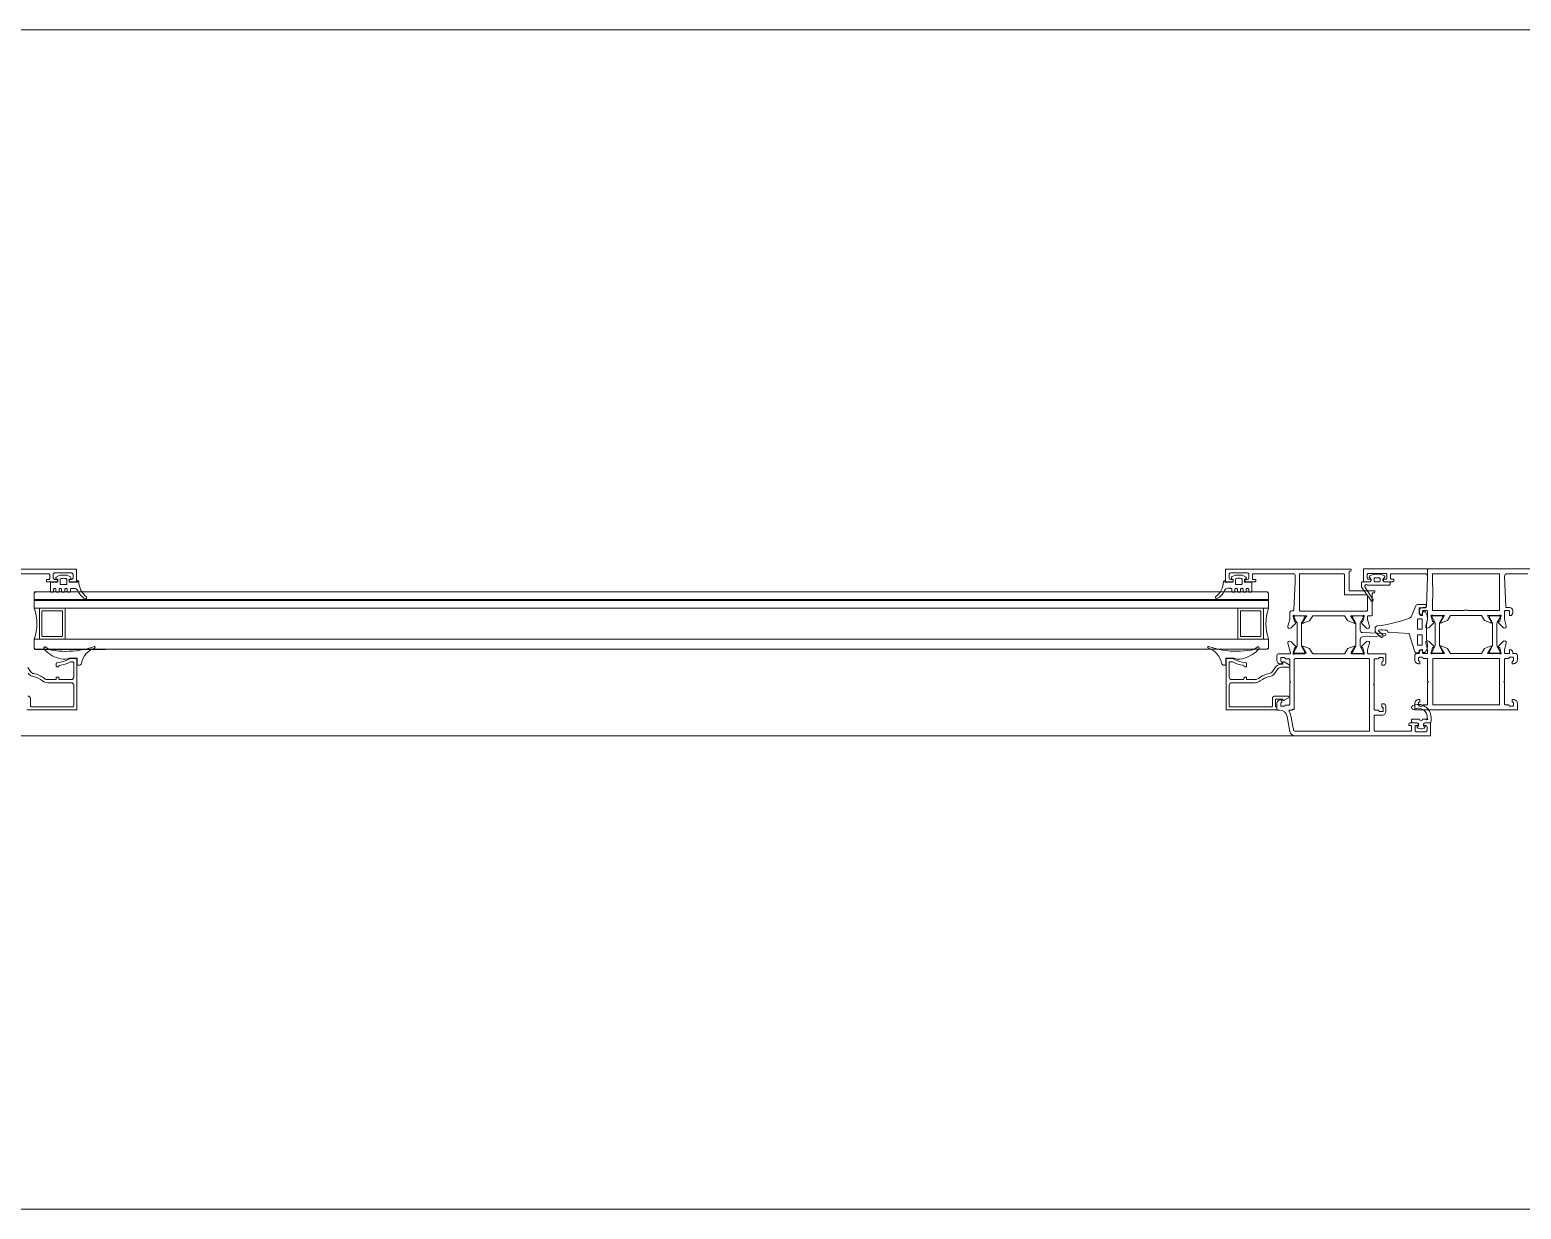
# Model space of a CAD drawing. Extents: x -9058 to 11890, y 0 to 4205.
# Drawn here: x 3802.7 to 3860.9, y 3761.9 to 3807.9 of the extents above; entities that cross this region are included whole.
import ezdxf

# ---------------------------------------------------------------- set-up
doc = ezdxf.new("R2010")
doc.units = 0
doc.header["$MEASUREMENT"] = 0
doc.layers.add('M-TEFRIS2-015', color=129, linetype='Continuous', lineweight=9)

msp = doc.modelspace()

# ---------------------------------------------------------------- linework, layer by layer
at = {"layer": 'M-TEFRIS2-015'}
for p, q in [((3857.254, 3786.554), (3857.254, 3786.85)), ((3851.004, 3785.948), (3802.907, 3785.948)), ((3802.907, 3785.897), (3802.957, 3785.947)), ((3802.907, 3785.897), (3802.907, 3785.309)), ((3851.053, 3785.648), (3802.907, 3785.648)), ((3805.682, 3785.647), (3802.907, 3785.647)), ((3851.053, 3785.61), (3802.907, 3785.61)), ((3805.682, 3785.609), (3802.907, 3785.609)), ((3805.682, 3785.947), (3802.957, 3785.947)), ((3851.053, 3785.898), (3851.004, 3785.948)), ((3851.053, 3785.898), (3851.053, 3785.31)), ((3851.035, 3785.31), (3802.907, 3785.31)), ((3805.682, 3785.309), (3802.907, 3785.309)), ((3803.107, 3785.309), (3803.107, 3784.109)), ((3804.107, 3785.309), (3804.107, 3784.109)), ((3848.278, 3785.31), (3851.053, 3785.31)), ((3849.853, 3785.31), (3849.853, 3784.11)), ((3850.853, 3785.31), (3850.853, 3784.11)), ((3851.035, 3784.11), (3802.907, 3784.11)), ((3802.907, 3784.109), (3802.907, 3783.759)), ((3805.682, 3784.109), (3802.907, 3784.109)), ((3802.907, 3783.759), (3802.957, 3783.709)), ((3851.035, 3783.71), (3802.907, 3783.71)), ((3805.682, 3783.709), (3802.957, 3783.709)), ((3805.682, 3783.709), (3803.414, 3783.709)), ((3848.278, 3784.11), (3851.053, 3784.11)), ((3848.278, 3783.71), (3851.003, 3783.71)), ((3848.278, 3783.71), (3850.546, 3783.71)), ((3851.053, 3783.76), (3851.003, 3783.71)), ((3851.053, 3784.11), (3851.053, 3783.76))]:
    msp.add_line(p, q, dxfattribs=at)
for points in [[(3865.058, 3807.873), (3725.058, 3807.873)], [(3738.235, 3780.338), (3856.993, 3780.338)], [(3863.058, 3763.873), (3863.058, 3761.873), (3727.058, 3761.873), (3727.058, 3763.873)]]:
    msp.add_lwpolyline(points, dxfattribs=at)
for points in [[(3801.898, 3786.657), (3803.478, 3786.657, -0.414214), (3803.508, 3786.627), (3803.508, 3786.467, -0.414214), (3803.478, 3786.437), (3803.378, 3786.437), (3803.378, 3786.387, 0.414214), (3803.428, 3786.337), (3803.738, 3786.337, 0.414214), (3803.808, 3786.407), (3803.808, 3786.427, 0.414214), (3803.798, 3786.437), (3803.698, 3786.437, -0.414214), (3803.648, 3786.487), (3803.648, 3786.637, -0.414214), (3803.698, 3786.687), (3804.368, 3786.687, -0.414214), (3804.418, 3786.637), (3804.418, 3786.487, -0.414214), (3804.368, 3786.437), (3804.268, 3786.437, 0.414214), (3804.258, 3786.427), (3804.258, 3786.407, 0.414214), (3804.328, 3786.337), (3804.548, 3786.337, 0.414214), (3804.558, 3786.347), (3804.558, 3786.827, 0.414214), (3804.548, 3786.837), (3799.683, 3786.837, 0.535184)], [(3851.997, 3785.216, 0.459137), (3852.033, 3785.244), (3852.087, 3786.338), (3852.087, 3786.608, 0.414214), (3852.037, 3786.658), (3850.457, 3786.658, 0.414214), (3850.427, 3786.628), (3850.427, 3786.468, 0.414214), (3850.457, 3786.438), (3850.557, 3786.438), (3850.557, 3786.388, -0.414214), (3850.507, 3786.338), (3850.197, 3786.338, -0.414214), (3850.127, 3786.408), (3850.127, 3786.428, -0.414214), (3850.137, 3786.438), (3850.237, 3786.438, 0.414214), (3850.287, 3786.488), (3850.287, 3786.638, 0.414214), (3850.237, 3786.688), (3849.567, 3786.688, 0.414214), (3849.517, 3786.638), (3849.517, 3786.488, 0.414214), (3849.567, 3786.438), (3849.667, 3786.438, -0.414214), (3849.677, 3786.428), (3849.677, 3786.408, -0.414214), (3849.607, 3786.338), (3849.387, 3786.338, -0.414214), (3849.377, 3786.348), (3849.377, 3786.828, -0.414214), (3849.387, 3786.838), (3854.252, 3786.838, -0.535184), (3854.275, 3786.804), (3854.257, 3786.76), (3854.227, 3786.76, 0.414214), (3854.197, 3786.73), (3854.197, 3786.018, 0.414214), (3854.227, 3785.988), (3855.172, 3785.988, -0.535184), (3855.195, 3785.954), (3855.185, 3785.929, -0.302776), (3855.157, 3785.91), (3855.127, 3785.91, 0.414214), (3855.097, 3785.88), (3855.097, 3785.048, -0.414214), (3855.067, 3785.018), (3854.948, 3785.018, 0.414214), (3854.918, 3784.988), (3854.918, 3784.873), (3854.988, 3784.612, -0.700084), (3854.88, 3784.537), (3854.862, 3784.549), (3854.691, 3784.722, -0.607471), (3854.707, 3784.782, 0.283637), (3854.73, 3784.804), (3854.779, 3784.988, 1.229391), (3854.729, 3785.018), (3854.254, 3785.018), (3854.417, 3784.752, -0.859449), (3854.387, 3784.727), (3854.142, 3784.819), (3854.02, 3785.018), (3852.775, 3785.018), (3852.653, 3784.819), (3852.408, 3784.727, -0.859449), (3852.378, 3784.752), (3852.541, 3785.018), (3852.066, 3785.018, 1.229391), (3852.016, 3784.988), (3852.065, 3784.804, 0.283637), (3852.088, 3784.782, -0.607471), (3852.104, 3784.722), (3851.933, 3784.549), (3851.915, 3784.537, -0.700084), (3851.807, 3784.612), (3851.877, 3784.873), (3851.877, 3785.118, -0.474196), (3851.997, 3785.216)], [(3862.748, 3786.848), (3854.768, 3786.848, 0.414214), (3854.758, 3786.838), (3854.758, 3786.358, 0.414214), (3854.768, 3786.348), (3854.988, 3786.348, 0.414214), (3855.058, 3786.418), (3855.058, 3786.438, 0.414214), (3855.048, 3786.448), (3854.948, 3786.448, -0.414214), (3854.898, 3786.498), (3854.898, 3786.618, -0.414214), (3854.948, 3786.668), (3855.618, 3786.668, -0.414214), (3855.668, 3786.618), (3855.668, 3786.498, -0.414214), (3855.618, 3786.448), (3855.518, 3786.448, 0.414214), (3855.508, 3786.438), (3855.508, 3786.418, 0.414214), (3855.578, 3786.348), (3855.888, 3786.348, 0.414214), (3855.938, 3786.398), (3855.938, 3786.448), (3855.838, 3786.448, -0.414214), (3855.808, 3786.478), (3855.808, 3786.648), (3855.938, 3786.648), (3855.938, 3786.658), (3856.204, 3786.658), (3856.204, 3786.648), (3856.354, 3786.648), (3856.354, 3786.658), (3856.684, 3786.658), (3856.684, 3786.648), (3856.834, 3786.648), (3856.834, 3786.658), (3857.154, 3786.658, -0.425337), (3857.254, 3786.555), (3857.209, 3785.367, -0.403083), (3857.179, 3785.338), (3857.058, 3785.338, 0.414214), (3856.938, 3785.218), (3856.938, 3785.128, 0.414214), (3857.038, 3785.028), (3857.048, 3785.028, 0.414214), (3857.058, 3785.038), (3857.058, 3785.188, -0.414214), (3857.088, 3785.218), (3857.228, 3785.218, -0.414214), (3857.258, 3785.188), (3857.258, 3784.883), (3857.188, 3784.622, 0.700084), (3857.296, 3784.547), (3857.314, 3784.559), (3857.485, 3784.732, 0.607471), (3857.469, 3784.792, -0.283637), (3857.446, 3784.814), (3857.397, 3784.998, -1.229391), (3857.447, 3785.028), (3857.922, 3785.028), (3857.759, 3784.762, 0.859449), (3857.789, 3784.737), (3858.034, 3784.829), (3858.156, 3785.028), (3859.359, 3785.028), (3859.481, 3784.829), (3859.726, 3784.737, 0.859449), (3859.756, 3784.762), (3859.594, 3785.028), (3860.068, 3785.028, -1.229391), (3860.118, 3784.998), (3860.069, 3784.814, -0.283637), (3860.046, 3784.792, 0.607471), (3860.031, 3784.732), (3860.202, 3784.559), (3860.22, 3784.547, 0.700084), (3860.327, 3784.622), (3860.258, 3784.883), (3860.258, 3785.188, -0.414214), (3860.288, 3785.218), (3860.428, 3785.218, -0.414214), (3860.458, 3785.188), (3860.458, 3785.038, 0.414214), (3860.468, 3785.028), (3860.478, 3785.028, 0.414214), (3860.578, 3785.128), (3860.578, 3785.218, 0.414214), (3860.458, 3785.338), (3860.336, 3785.338, -0.403083), (3860.306, 3785.367), (3860.262, 3786.555, -0.425337), (3860.361, 3786.658), (3860.681, 3786.658), (3860.681, 3786.648), (3860.831, 3786.648), (3860.831, 3786.658), (3861.161, 3786.658)], [(3804.639, 3786.346, 0.220745), (3804.949, 3785.753, -0.651907), (3804.893, 3785.684, -0.176952), (3804.601, 3785.999, 0.281357), (3804.458, 3786.087), (3804.377, 3786.087), (3804.363, 3786.087), (3804.356, 3786.087), (3804.349, 3786.085), (3804.341, 3786.082), (3804.334, 3786.078), (3804.328, 3786.073), (3804.323, 3786.066), (3804.318, 3786.059), (3804.315, 3786.052), (3804.313, 3786.037), (3804.313, 3785.961), (3804.313, 3785.958), (3804.312, 3785.956), (3804.311, 3785.953), (3804.31, 3785.95), (3804.307, 3785.947), (3804.305, 3785.945), (3804.302, 3785.943), (3804.299, 3785.942), (3804.293, 3785.941), (3804.213, 3785.941), (3804.21, 3785.942), (3804.207, 3785.942), (3804.204, 3785.943), (3804.202, 3785.945), (3804.199, 3785.947), (3804.197, 3785.95), (3804.195, 3785.953), (3804.194, 3785.956), (3804.193, 3785.961), (3804.193, 3786.037), (3804.193, 3786.044), (3804.191, 3786.052), (3804.188, 3786.059), (3804.184, 3786.066), (3804.179, 3786.073), (3804.172, 3786.078), (3804.165, 3786.082), (3804.158, 3786.085), (3804.143, 3786.087), (3804.136, 3786.087), (3804.129, 3786.085), (3804.121, 3786.082), (3804.114, 3786.078), (3804.108, 3786.073), (3804.103, 3786.066), (3804.098, 3786.059), (3804.095, 3786.052), (3804.093, 3786.037), (3804.093, 3785.961), (3804.093, 3785.958), (3804.092, 3785.956), (3804.091, 3785.953), (3804.09, 3785.95), (3804.087, 3785.947), (3804.085, 3785.945), (3804.082, 3785.943), (3804.079, 3785.942), (3804.073, 3785.941), (3803.993, 3785.941), (3803.99, 3785.942), (3803.987, 3785.942), (3803.984, 3785.943), (3803.982, 3785.945), (3803.979, 3785.947), (3803.977, 3785.95), (3803.975, 3785.953), (3803.974, 3785.956), (3803.973, 3785.961), (3803.973, 3786.037), (3803.973, 3786.044), (3803.971, 3786.052), (3803.968, 3786.059), (3803.964, 3786.066), (3803.959, 3786.073), (3803.952, 3786.078), (3803.945, 3786.082), (3803.938, 3786.085), (3803.923, 3786.087), (3803.916, 3786.087), (3803.909, 3786.085), (3803.901, 3786.082), (3803.894, 3786.078), (3803.888, 3786.073), (3803.883, 3786.066), (3803.878, 3786.059), (3803.875, 3786.052), (3803.873, 3786.037), (3803.873, 3785.961), (3803.873, 3785.958), (3803.872, 3785.956), (3803.871, 3785.953), (3803.87, 3785.95), (3803.867, 3785.947), (3803.865, 3785.945), (3803.862, 3785.943), (3803.859, 3785.942), (3803.853, 3785.941), (3803.773, 3785.941), (3803.77, 3785.942), (3803.767, 3785.942), (3803.764, 3785.943), (3803.762, 3785.945), (3803.759, 3785.947), (3803.757, 3785.95), (3803.755, 3785.953), (3803.754, 3785.956), (3803.753, 3785.961), (3803.753, 3786.037), (3803.753, 3786.044), (3803.751, 3786.052), (3803.748, 3786.059), (3803.744, 3786.066), (3803.739, 3786.073), (3803.732, 3786.078), (3803.725, 3786.082), (3803.718, 3786.085), (3803.703, 3786.087), (3803.696, 3786.087), (3803.689, 3786.085), (3803.681, 3786.082), (3803.674, 3786.078), (3803.668, 3786.073), (3803.663, 3786.066), (3803.658, 3786.059), (3803.655, 3786.052), (3803.653, 3786.037), (3803.653, 3785.961), (3803.653, 3785.958), (3803.652, 3785.956), (3803.651, 3785.953), (3803.65, 3785.95), (3803.647, 3785.947), (3803.645, 3785.945), (3803.642, 3785.943), (3803.639, 3785.942), (3803.633, 3785.941), (3803.553, 3785.941), (3803.55, 3785.942), (3803.547, 3785.942), (3803.544, 3785.943), (3803.542, 3785.945), (3803.539, 3785.947), (3803.537, 3785.95), (3803.535, 3785.953), (3803.534, 3785.955), (3803.533, 3785.961), (3803.533, 3786.299, -0.414214), (3803.563, 3786.329), (3803.794, 3786.329, 0.414214), (3803.824, 3786.359), (3803.824, 3786.424, 0.291535), (3803.813, 3786.442), (3803.765, 3786.463, -0.613042), (3803.762, 3786.525), (3803.881, 3786.588, -0.127095), (3803.944, 3786.604), (3804.144, 3786.604, -0.127095), (3804.207, 3786.588), (3804.316, 3786.531, -0.585233), (3804.316, 3786.461), (3804.269, 3786.437, 0.167811), (3804.264, 3786.424), (3804.264, 3786.359, 0.414214), (3804.294, 3786.329), (3804.589, 3786.329), (3804.589, 3786.393, -0.394677), (3804.639, 3786.346)], [(3849.295, 3786.348, -0.220745), (3848.986, 3785.754, 0.651907), (3849.042, 3785.686, 0.176952), (3849.333, 3786.001, -0.281357), (3849.477, 3786.089), (3849.557, 3786.089), (3849.571, 3786.089), (3849.578, 3786.088), (3849.586, 3786.087), (3849.593, 3786.084), (3849.6, 3786.08), (3849.607, 3786.074), (3849.612, 3786.068), (3849.616, 3786.061), (3849.619, 3786.054), (3849.621, 3786.039), (3849.621, 3785.963), (3849.621, 3785.96), (3849.622, 3785.957), (3849.623, 3785.954), (3849.625, 3785.952), (3849.627, 3785.949), (3849.63, 3785.947), (3849.632, 3785.945), (3849.635, 3785.944), (3849.641, 3785.943), (3849.721, 3785.943), (3849.724, 3785.943), (3849.727, 3785.944), (3849.73, 3785.945), (3849.733, 3785.947), (3849.735, 3785.949), (3849.737, 3785.952), (3849.739, 3785.954), (3849.74, 3785.957), (3849.741, 3785.963), (3849.741, 3786.039), (3849.742, 3786.046), (3849.743, 3786.054), (3849.746, 3786.061), (3849.75, 3786.068), (3849.756, 3786.074), (3849.762, 3786.08), (3849.769, 3786.084), (3849.776, 3786.087), (3849.791, 3786.089), (3849.798, 3786.088), (3849.806, 3786.087), (3849.813, 3786.084), (3849.82, 3786.08), (3849.827, 3786.074), (3849.832, 3786.068), (3849.836, 3786.061), (3849.839, 3786.054), (3849.841, 3786.039), (3849.841, 3785.963), (3849.841, 3785.96), (3849.842, 3785.957), (3849.843, 3785.954), (3849.845, 3785.952), (3849.847, 3785.949), (3849.85, 3785.947), (3849.852, 3785.945), (3849.855, 3785.944), (3849.861, 3785.943), (3849.941, 3785.943), (3849.944, 3785.943), (3849.947, 3785.944), (3849.95, 3785.945), (3849.953, 3785.947), (3849.955, 3785.949), (3849.957, 3785.952), (3849.959, 3785.954), (3849.96, 3785.957), (3849.961, 3785.963), (3849.961, 3786.039), (3849.962, 3786.046), (3849.963, 3786.054), (3849.966, 3786.061), (3849.97, 3786.068), (3849.976, 3786.074), (3849.982, 3786.08), (3849.989, 3786.084), (3849.996, 3786.087), (3850.011, 3786.089), (3850.018, 3786.088), (3850.026, 3786.087), (3850.033, 3786.084), (3850.04, 3786.08), (3850.047, 3786.074), (3850.052, 3786.068), (3850.056, 3786.061), (3850.059, 3786.054), (3850.061, 3786.039), (3850.061, 3785.963), (3850.061, 3785.96), (3850.062, 3785.957), (3850.063, 3785.954), (3850.065, 3785.952), (3850.067, 3785.949), (3850.07, 3785.947), (3850.072, 3785.945), (3850.075, 3785.944), (3850.081, 3785.943), (3850.161, 3785.943), (3850.164, 3785.943), (3850.167, 3785.944), (3850.17, 3785.945), (3850.173, 3785.947), (3850.175, 3785.949), (3850.177, 3785.952), (3850.179, 3785.954), (3850.18, 3785.957), (3850.181, 3785.963), (3850.181, 3786.039), (3850.182, 3786.046), (3850.183, 3786.054), (3850.186, 3786.061), (3850.19, 3786.068), (3850.196, 3786.074), (3850.202, 3786.08), (3850.209, 3786.084), (3850.216, 3786.087), (3850.231, 3786.089), (3850.238, 3786.088), (3850.246, 3786.087), (3850.253, 3786.084), (3850.26, 3786.08), (3850.267, 3786.074), (3850.272, 3786.068), (3850.276, 3786.061), (3850.279, 3786.054), (3850.281, 3786.039), (3850.281, 3785.963), (3850.281, 3785.96), (3850.282, 3785.957), (3850.283, 3785.954), (3850.285, 3785.952), (3850.287, 3785.949), (3850.29, 3785.947), (3850.292, 3785.945), (3850.295, 3785.944), (3850.301, 3785.943), (3850.381, 3785.943), (3850.384, 3785.943), (3850.387, 3785.944), (3850.39, 3785.945), (3850.393, 3785.947), (3850.395, 3785.949), (3850.397, 3785.952), (3850.399, 3785.954), (3850.4, 3785.957), (3850.401, 3785.963), (3850.401, 3786.301, 0.414214), (3850.371, 3786.331), (3850.14, 3786.331, -0.414214), (3850.11, 3786.361), (3850.11, 3786.426, -0.291535), (3850.122, 3786.444), (3850.17, 3786.464, 0.613042), (3850.172, 3786.527), (3850.053, 3786.59, 0.127095), (3849.99, 3786.606), (3849.79, 3786.606, 0.127095), (3849.727, 3786.59), (3849.619, 3786.533, 0.585233), (3849.618, 3786.463), (3849.666, 3786.439, -0.167811), (3849.67, 3786.426), (3849.67, 3786.361, -0.414214), (3849.64, 3786.331), (3849.345, 3786.331), (3849.345, 3786.395, 0.394677), (3849.295, 3786.348)], [(3857.25, 3783.892, -0.081633), (3857.25, 3784.872), (3857.25, 3784.952, 0.104779), (3857.235, 3785.025), (3857.175, 3785.16, 0.296563), (3857.156, 3785.172), (3857.09, 3785.172, 0.414214), (3857.06, 3785.142), (3857.06, 3785.107, -0.414214), (3857.035, 3785.082), (3856.955, 3785.082, -0.414214), (3856.93, 3785.107), (3856.93, 3785.297, -0.414214), (3856.965, 3785.332), (3857.18, 3785.332, 0.414214), (3857.2, 3785.352), (3857.2, 3785.442, 0.414214), (3857.18, 3785.462), (3856.89, 3785.462, 0.285747), (3856.8, 3785.407), (3856.61, 3784.978, -0.189764), (3856.556, 3784.929, -0.061836), (3855.299, 3784.622, 0.380587), (3855.21, 3784.522), (3855.21, 3784.442, 0.203536), (3855.241, 3784.37), (3855.428, 3784.189, 0.999219), (3855.512, 3784.275), (3855.36, 3784.422, -0.950364), (3855.358, 3784.462, -0.068684), (3855.659, 3784.452, -0.364538), (3855.7, 3784.402, 0.394287), (3855.719, 3784.382), (3856.522, 3784.327, -0.309555), (3856.544, 3784.31), (3856.762, 3783.608, 0.328426), (3856.81, 3783.572), (3856.905, 3783.572, 0.414214), (3856.93, 3783.597), (3856.93, 3783.657, -0.414214), (3856.955, 3783.682), (3857.035, 3783.682, -0.414214), (3857.06, 3783.657), (3857.06, 3783.622, 0.414214), (3857.09, 3783.592), (3857.156, 3783.592, 0.296563), (3857.175, 3783.604), (3857.235, 3783.739, 0.104779), (3857.25, 3783.812), (3857.25, 3783.892)], [(3860.678, 3783.548, -0.414222), (3860.758, 3783.468), (3860.758, 3783.298, -0.414214), (3860.608, 3783.148), (3860.568, 3783.148, -0.414214), (3860.558, 3783.158), (3860.558, 3783.219, -0.366034), (3860.583, 3783.249, 0.365977), (3860.608, 3783.278), (3860.608, 3783.368, 0.414214), (3860.578, 3783.398), (3860.468, 3783.398, 0.365977), (3860.438, 3783.373, -0.365977), (3860.408, 3783.348), (3860.288, 3783.348, 0.414214), (3860.258, 3783.318), (3860.258, 3782.478), (3860.228, 3782.448), (3860.258, 3782.418), (3860.258, 3781.578, 0.414214), (3860.288, 3781.548), (3860.408, 3781.548, -0.365977), (3860.438, 3781.523, 0.365977), (3860.468, 3781.498), (3860.578, 3781.498, 0.414214), (3860.608, 3781.528), (3860.608, 3781.618, 0.365977), (3860.583, 3781.648, -0.366034), (3860.558, 3781.678), (3860.558, 3781.738, -0.414214), (3860.568, 3781.748), (3860.608, 3781.748, -0.414214), (3860.758, 3781.598), (3860.758, 3781.358, -0.414214), (3860.748, 3781.348), (3856.768, 3781.348, -0.414214), (3856.758, 3781.358), (3856.758, 3781.598, -0.414214), (3856.908, 3781.748), (3856.948, 3781.748, -0.414214), (3856.958, 3781.738), (3856.958, 3781.678, -0.366034), (3856.933, 3781.648, 0.365977), (3856.908, 3781.618), (3856.908, 3781.528, 0.414214), (3856.938, 3781.498), (3857.048, 3781.498, 0.365977), (3857.077, 3781.523, -0.365977), (3857.107, 3781.548), (3857.228, 3781.548, 0.414214), (3857.258, 3781.578), (3857.258, 3782.418), (3857.288, 3782.448), (3857.258, 3782.478), (3857.258, 3783.318, 0.414214), (3857.228, 3783.348), (3857.107, 3783.348, -0.365977), (3857.077, 3783.373, 0.365977), (3857.048, 3783.398), (3856.938, 3783.398, 0.414214), (3856.908, 3783.368), (3856.908, 3783.278, 0.365977), (3856.933, 3783.249, -0.366034), (3856.958, 3783.219), (3856.958, 3783.158, -0.414214), (3856.948, 3783.148), (3856.908, 3783.148, -0.414214), (3856.758, 3783.298), (3856.758, 3783.468, -0.414214), (3856.838, 3783.548), (3856.908, 3783.548, 0.414214), (3856.938, 3783.578), (3856.938, 3783.598, -0.414214), (3857.038, 3783.698), (3857.048, 3783.698, -0.414214), (3857.058, 3783.688), (3857.058, 3783.578, 0.414214), (3857.088, 3783.548), (3857.228, 3783.548, 0.414214), (3857.258, 3783.578), (3857.258, 3783.694), (3857.188, 3783.955, -0.700084), (3857.296, 3784.03), (3857.314, 3784.017), (3857.485, 3783.845, -0.607471), (3857.469, 3783.785, 0.283637), (3857.446, 3783.763), (3857.397, 3783.579, 1.229391), (3857.447, 3783.548), (3857.922, 3783.548), (3857.76, 3783.813, -0.713664), (3857.784, 3783.842), (3858.034, 3783.748), (3858.156, 3783.548), (3859.359, 3783.548), (3859.481, 3783.748), (3859.731, 3783.842, -0.713664), (3859.755, 3783.813), (3859.594, 3783.548), (3860.068, 3783.548, 1.229391), (3860.118, 3783.579), (3860.069, 3783.763, 0.283637), (3860.046, 3783.785, -0.607471), (3860.031, 3783.845), (3860.202, 3784.017), (3860.22, 3784.03, -0.700084), (3860.327, 3783.955), (3860.258, 3783.694), (3860.258, 3783.578, 0.414214), (3860.288, 3783.548), (3860.428, 3783.548, 0.414214), (3860.458, 3783.578), (3860.458, 3783.688, -0.414214), (3860.468, 3783.698), (3860.478, 3783.698, -0.414214), (3860.578, 3783.598), (3860.578, 3783.578, 0.414214), (3860.608, 3783.548), (3860.678, 3783.548)], [(3802.654, 3782.999), (3802.757, 3782.845, 0.197455), (3802.885, 3782.762, -0.126051), (3803.3, 3782.572, 0.178336), (3803.431, 3782.527), (3803.734, 3782.527, 0.414214), (3803.764, 3782.557), (3803.764, 3782.597, -0.414214), (3803.794, 3782.627), (3803.834, 3782.627, -0.414214), (3803.864, 3782.597), (3803.864, 3782.577, 0.414214), (3803.914, 3782.527), (3804.344, 3782.527, 0.414214), (3804.444, 3782.627), (3804.444, 3783.177, 0.414214), (3804.394, 3783.227), (3804.343, 3783.227, 0.127567), (3804.309, 3783.218, -0.09888), (3803.891, 3783.084, 0.367727), (3803.864, 3783.056, -0.399482), (3803.834, 3783.027), (3803.794, 3783.027, -0.414214), (3803.764, 3783.057), (3803.764, 3783.148, -0.400329), (3803.812, 3783.198, 0.114933), (3804.248, 3783.322, -0.127017), (3804.345, 3783.347), (3804.534, 3783.347, -0.414214), (3804.564, 3783.317), (3804.564, 3781.377, -0.414214), (3804.534, 3781.347), (3802.614, 3781.347, -0.414214)], [(3802.654, 3781.887, -0.414214), (3802.754, 3781.787), (3802.754, 3781.517, 0.414214), (3802.804, 3781.467), (3804.394, 3781.467, 0.414214), (3804.444, 3781.517), (3804.444, 3782.307, 0.414214), (3804.344, 3782.407), (3803.431, 3782.407, -0.172094), (3803.229, 3782.479, 0.126051), (3802.868, 3782.644, -0.197455), (3802.664, 3782.776)]]:
    msp.add_lwpolyline(points, format="xyb", dxfattribs=at)
for points in [[(3854.027, 3785.838), (3854.867, 3785.838, -0.414214), (3854.917, 3785.788), (3854.917, 3785.248, -0.414214), (3854.867, 3785.198), (3852.307, 3785.198, -0.414214), (3852.257, 3785.248), (3852.257, 3786.658), (3853.967, 3786.658, -0.414214), (3854.017, 3786.608), (3854.017, 3785.848, 0.414214)], [(3855.572, 3786.342, -0.414214), (3855.537, 3786.377), (3855.537, 3786.457, -0.186103), (3855.541, 3786.467), (3855.581, 3786.509, 0.501687), (3855.57, 3786.573), (3855.482, 3786.618, 0.118551), (3855.402, 3786.637), (3855.172, 3786.637, 0.118551), (3855.093, 3786.618), (3855.004, 3786.573, 0.501687), (3854.993, 3786.509), (3855.033, 3786.467, -0.186103), (3855.037, 3786.457), (3855.037, 3786.377, -0.414214), (3855.002, 3786.342), (3854.722, 3786.342, 0.414214), (3854.682, 3786.302), (3854.682, 3786.157, 0.176484), (3854.694, 3786.125), (3855.067, 3785.591, 0.940455), (3855.131, 3785.639), (3854.813, 3786.144, -0.992608), (3854.913, 3786.21), (3855.752, 3786.21, 0.414214), (3855.792, 3786.25), (3855.792, 3786.302, 0.414214), (3855.752, 3786.342)], [(3804.15, 3786.471, -0.359904), (3804.174, 3786.441), (3804.174, 3786.265, -0.414214), (3804.144, 3786.235), (3803.944, 3786.235, -0.414214), (3803.914, 3786.265), (3803.914, 3786.441, -0.359904), (3803.939, 3786.471, -0.094739)], [(3849.784, 3786.472, 0.359904), (3849.76, 3786.443), (3849.76, 3786.267, 0.414214), (3849.79, 3786.237), (3849.99, 3786.237, 0.414214), (3850.02, 3786.267), (3850.02, 3786.443, 0.359904), (3849.996, 3786.472, 0.094739)], [(3855.377, 3786.347, 0.414214), (3855.402, 3786.372), (3855.402, 3786.472, 0.414214), (3855.377, 3786.497), (3855.197, 3786.497, 0.414214), (3855.172, 3786.472), (3855.172, 3786.372, 0.414214), (3855.197, 3786.347)], [(3803.207, 3785.179, -0.414214), (3803.237, 3785.209), (3803.977, 3785.209, -0.414214), (3804.007, 3785.179), (3804.007, 3784.239, -0.414214), (3803.977, 3784.209), (3803.237, 3784.209, -0.414214), (3803.207, 3784.239)], [(3850.753, 3785.18, 0.414214), (3850.723, 3785.21), (3849.983, 3785.21, 0.414214), (3849.953, 3785.18), (3849.953, 3784.24, 0.414214), (3849.983, 3784.21), (3850.723, 3784.21, 0.414214), (3850.753, 3784.24)], [(3852.34, 3783.865, 0.131652), (3852.354, 3783.815), (3852.461, 3783.629, -0.131652), (3852.465, 3783.614), (3852.465, 3783.588, -0.414214), (3852.435, 3783.558), (3852.075, 3783.558, -0.414214), (3852.045, 3783.588), (3852.045, 3783.614, -0.131652), (3852.049, 3783.629), (3852.157, 3783.815, 0.131652), (3852.17, 3783.865), (3852.17, 3784.712, 0.131652), (3852.157, 3784.762), (3852.049, 3784.948, -0.131652), (3852.045, 3784.963), (3852.045, 3784.988, -0.414214), (3852.075, 3785.018), (3852.435, 3785.018, -0.414214), (3852.465, 3784.988), (3852.465, 3784.963, -0.131652), (3852.461, 3784.948), (3852.354, 3784.762, 0.131652), (3852.34, 3784.712)], [(3852.157, 3784.753), (3852.049, 3784.94, -0.131652), (3852.045, 3784.955), (3852.045, 3784.98, -0.414214), (3852.075, 3785.01), (3852.435, 3785.01, -0.414214), (3852.465, 3784.98), (3852.465, 3784.955, -0.131652), (3852.461, 3784.94), (3852.354, 3784.753, 0.131652), (3852.34, 3784.703), (3852.34, 3783.857, 0.131652), (3852.354, 3783.807), (3852.461, 3783.62, -0.131652), (3852.465, 3783.605), (3852.465, 3783.58, -0.414214), (3852.435, 3783.55), (3852.075, 3783.55, -0.414214), (3852.045, 3783.58), (3852.045, 3783.605, -0.131652), (3852.049, 3783.62), (3852.157, 3783.807, 0.131652), (3852.17, 3783.857), (3852.17, 3784.703, 0.131652)], [(3854.723, 3784.198, 0.403142), (3854.627, 3784.098), (3854.627, 3783.857, 0.131652), (3854.64, 3783.807), (3854.748, 3783.62, -0.131652), (3854.752, 3783.605), (3854.752, 3783.58, -0.414214), (3854.722, 3783.55), (3854.362, 3783.55, -0.414214), (3854.332, 3783.58), (3854.332, 3783.605, -0.131652), (3854.336, 3783.62), (3854.443, 3783.807, 0.131652), (3854.457, 3783.857), (3854.457, 3784.703, 0.131652), (3854.443, 3784.753), (3854.336, 3784.94, -0.131652), (3854.332, 3784.955), (3854.332, 3784.98, -0.414214), (3854.362, 3785.01), (3854.722, 3785.01, -0.414214), (3854.752, 3784.98), (3854.752, 3784.955, -0.131652), (3854.748, 3784.94), (3854.64, 3784.753, 0.131652), (3854.627, 3784.703), (3854.627, 3784.462, 0.403142), (3854.723, 3784.362), (3855.579, 3784.33, -0.962756), (3855.579, 3784.23)], [(3856.86, 3784.524, 0.414214), (3856.89, 3784.494), (3857.02, 3784.494, 0.414214), (3857.05, 3784.524), (3857.05, 3784.864, 0.414214), (3857.02, 3784.894), (3856.89, 3784.894, 0.414214), (3856.86, 3784.864)], [(3857.722, 3783.867, 0.131652), (3857.735, 3783.817), (3857.843, 3783.63, -0.131652), (3857.847, 3783.615), (3857.847, 3783.59, -0.414214), (3857.817, 3783.56), (3857.457, 3783.56, -0.414214), (3857.427, 3783.59), (3857.427, 3783.615, -0.131652), (3857.431, 3783.63), (3857.539, 3783.817, 0.131652), (3857.552, 3783.867), (3857.552, 3784.713, 0.131652), (3857.539, 3784.763), (3857.431, 3784.949, -0.131652), (3857.427, 3784.964), (3857.427, 3784.99, -0.414214), (3857.457, 3785.02), (3857.817, 3785.02, -0.414214), (3857.847, 3784.99), (3857.847, 3784.964, -0.131652), (3857.843, 3784.949), (3857.735, 3784.763, 0.131652), (3857.722, 3784.713)], [(3859.793, 3783.867, -0.131652), (3859.78, 3783.817), (3859.672, 3783.63, 0.131652), (3859.668, 3783.615), (3859.668, 3783.59, 0.414214), (3859.698, 3783.56), (3860.058, 3783.56, 0.414214), (3860.088, 3783.59), (3860.088, 3783.615, 0.131652), (3860.084, 3783.63), (3859.976, 3783.817, -0.131652), (3859.963, 3783.867), (3859.963, 3784.713, -0.131652), (3859.976, 3784.763), (3860.084, 3784.949, 0.131652), (3860.088, 3784.964), (3860.088, 3784.99, 0.414214), (3860.058, 3785.02), (3859.698, 3785.02, 0.414214), (3859.668, 3784.99), (3859.668, 3784.964, 0.131652), (3859.672, 3784.949), (3859.78, 3784.763, -0.131652), (3859.793, 3784.713)], [(3804.577, 3783.338), (3804.577, 3783.118, 0.414214), (3804.607, 3783.088), (3804.645, 3783.088, 0.356389), (3804.743, 3783.168, -0.262181), (3805.258, 3783.761, 0.316752), (3805.277, 3783.789, 0.499585), (3805.239, 3783.818, -0.048291), (3804.684, 3783.677, -0.086497), (3803.585, 3783.68, -0.16681), (3803.357, 3783.791, 0.169383), (3803.336, 3783.806), (3803.324, 3783.808, 0.513067), (3803.276, 3783.742, 0.159858), (3803.852, 3783.362, 0.178819), (3804.218, 3783.344), (3804.237, 3783.355, -0.13005), (3804.287, 3783.368), (3804.547, 3783.368, -0.414214)], [(3849.383, 3783.34), (3849.383, 3783.12, -0.414214), (3849.353, 3783.09), (3849.315, 3783.09, -0.356389), (3849.217, 3783.17, 0.262181), (3848.703, 3783.763, -0.316752), (3848.683, 3783.791, -0.499585), (3848.721, 3783.82, 0.048291), (3849.276, 3783.678, 0.086497), (3850.375, 3783.682, 0.16681), (3850.603, 3783.793, -0.169383), (3850.624, 3783.807), (3850.636, 3783.81, -0.513067), (3850.684, 3783.744, -0.159858), (3850.109, 3783.364, -0.178819), (3849.742, 3783.346), (3849.723, 3783.357, 0.13005), (3849.674, 3783.37), (3849.413, 3783.37, 0.414214)], [(3851.726, 3783.338, -0.365977), (3851.696, 3783.363, 0.365977), (3851.667, 3783.388), (3851.557, 3783.388, 0.414214), (3851.527, 3783.358), (3851.527, 3783.268, 0.365977), (3851.552, 3783.239, -0.366034), (3851.577, 3783.209), (3851.577, 3783.148, -0.414214), (3851.567, 3783.138), (3851.527, 3783.138, -0.414214), (3851.377, 3783.288), (3851.377, 3783.458, -0.414214), (3851.457, 3783.538), (3851.877, 3783.538, 0.493043), (3851.906, 3783.576), (3851.807, 3783.945, -0.700084), (3851.915, 3784.02), (3851.933, 3784.007), (3852.104, 3783.835, -0.607471), (3852.088, 3783.775, 0.283637), (3852.065, 3783.753), (3852.016, 3783.569, 1.229391), (3852.066, 3783.538), (3852.487, 3783.538, 0.585524), (3852.513, 3783.584), (3852.379, 3783.803, -0.713664), (3852.403, 3783.832), (3852.653, 3783.738), (3852.766, 3783.553, 0.261412), (3852.792, 3783.538), (3854.003, 3783.538, 0.261412), (3854.029, 3783.553), (3854.142, 3783.738), (3854.392, 3783.832, -0.713664), (3854.416, 3783.803), (3854.282, 3783.584, 0.585524), (3854.308, 3783.538), (3854.729, 3783.538, 1.229391), (3854.779, 3783.569), (3854.73, 3783.753, 0.283637), (3854.707, 3783.775, -0.607471), (3854.691, 3783.835), (3854.862, 3784.007), (3854.88, 3784.02, -0.700084), (3854.988, 3783.945), (3854.918, 3783.684), (3854.918, 3783.568, 0.414214), (3854.948, 3783.538), (3855.597, 3783.538, -0.414214), (3855.627, 3783.508), (3855.627, 3783.188, -0.414222), (3855.527, 3783.088), (3855.487, 3783.088, -0.414214), (3855.477, 3783.098), (3855.477, 3783.209, -0.366034), (3855.502, 3783.239, 0.365977), (3855.527, 3783.268), (3855.527, 3783.358, 0.414214), (3855.497, 3783.388), (3855.387, 3783.388, 0.365977), (3855.357, 3783.363, -0.365977), (3855.328, 3783.338), (3855.207, 3783.338, 0.414214), (3855.177, 3783.308), (3855.177, 3782.368), (3855.147, 3782.338), (3855.177, 3782.308), (3855.177, 3781.368, 0.414214), (3855.207, 3781.338), (3855.328, 3781.338, -0.365977), (3855.357, 3781.313, 0.365977), (3855.387, 3781.288), (3855.497, 3781.288, 0.414214), (3855.527, 3781.318), (3855.527, 3781.408, 0.365977), (3855.502, 3781.438, -0.366034), (3855.477, 3781.468), (3855.477, 3781.578, -0.414214), (3855.487, 3781.588), (3855.527, 3781.588, -0.414214), (3855.627, 3781.488), (3855.627, 3781.288, -0.414214), (3855.477, 3781.138), (3855.207, 3781.138, 0.414214), (3855.177, 3781.108), (3855.177, 3780.548, 0.414214), (3855.207, 3780.518), (3856.597, 3780.518, 0.414214), (3856.627, 3780.548), (3856.627, 3780.708, 0.414214), (3856.597, 3780.738), (3856.527, 3780.738), (3856.527, 3780.788, -0.414214), (3856.577, 3780.838), (3856.832, 3780.838, -0.414214), (3856.902, 3780.768), (3856.902, 3780.748, -0.414214), (3856.892, 3780.738), (3856.817, 3780.738, 0.414214), (3856.767, 3780.688), (3856.767, 3780.548, 0.414214), (3856.817, 3780.498), (3857.187, 3780.498, 0.414214), (3857.237, 3780.548), (3857.237, 3780.688, 0.414214), (3857.187, 3780.738), (3857.112, 3780.738, -0.414214), (3857.102, 3780.748), (3857.102, 3780.768, -0.414214), (3857.172, 3780.838), (3857.347, 3780.838, -0.414214), (3857.377, 3780.808), (3857.377, 3780.368, -0.414214), (3857.347, 3780.338), (3852.077, 3780.338, -0.363975), (3851.88, 3780.504), (3851.776, 3781.091, 0.36397), (3851.481, 3781.338), (3851.407, 3781.338, -0.414214), (3851.377, 3781.368), (3851.377, 3781.588, -0.414214), (3851.527, 3781.738), (3851.567, 3781.738, -0.414214), (3851.577, 3781.728), (3851.577, 3781.668, -0.366034), (3851.552, 3781.638, 0.365977), (3851.527, 3781.608), (3851.527, 3781.518, 0.414214), (3851.557, 3781.488), (3851.667, 3781.488, 0.365977), (3851.696, 3781.513, -0.365977), (3851.726, 3781.538), (3851.847, 3781.538, 0.414214), (3851.877, 3781.568), (3851.877, 3782.408), (3851.907, 3782.438), (3851.877, 3782.468), (3851.877, 3783.308, 0.414214), (3851.847, 3783.338)], [(3856.86, 3783.904, 0.414214), (3856.89, 3783.874), (3857.02, 3783.874, 0.414214), (3857.05, 3783.904), (3857.05, 3784.244, 0.414214), (3857.02, 3784.274), (3856.89, 3784.274, 0.414214), (3856.86, 3784.244)], [(3850.196, 3782.559), (3850.196, 3782.599, 0.414214), (3850.166, 3782.629), (3850.126, 3782.629, 0.414214), (3850.096, 3782.599), (3850.096, 3782.579, -0.414214), (3850.046, 3782.529), (3849.616, 3782.529, -0.414214), (3849.516, 3782.629), (3849.516, 3783.178, -0.414214), (3849.566, 3783.228), (3849.618, 3783.228, -0.127567), (3849.652, 3783.22, 0.09888), (3850.069, 3783.086, -0.367727), (3850.096, 3783.057, 0.399482), (3850.126, 3783.029), (3850.166, 3783.029, 0.414214), (3850.196, 3783.059), (3850.196, 3783.15, 0.400329), (3850.148, 3783.2, -0.114933), (3849.712, 3783.323, 0.127017), (3849.615, 3783.348), (3849.426, 3783.348, 0.414214), (3849.396, 3783.318), (3849.396, 3781.378, 0.414214), (3849.426, 3781.348), (3851.346, 3781.348, 0.414214), (3851.376, 3781.378), (3851.376, 3781.438, 0.414214), (3851.346, 3781.468), (3851.326, 3781.468), (3851.326, 3781.768), (3851.596, 3781.768), (3851.616, 3781.733, 0.414214), (3851.657, 3781.723), (3851.828, 3781.821, 0.767327), (3851.81, 3781.888), (3851.306, 3781.888, 0.414214), (3851.206, 3781.788), (3851.206, 3781.518, -0.414214), (3851.156, 3781.468), (3849.566, 3781.468, -0.414214), (3849.516, 3781.518), (3849.516, 3782.309, -0.414214), (3849.616, 3782.409), (3850.529, 3782.409, 0.172094), (3850.731, 3782.48, -0.126051), (3851.092, 3782.646, 0.197455), (3851.297, 3782.778), (3851.405, 3782.932, -0.244698), (3851.552, 3783.008), (3851.831, 3783.008, 0.767327), (3851.859, 3783.11), (3851.661, 3783.224, 0.57735), (3851.616, 3783.198), (3851.616, 3783.128), (3851.552, 3783.128, 0.244698), (3851.306, 3783.001), (3851.204, 3782.846, -0.197455), (3851.076, 3782.764, 0.126051), (3850.661, 3782.574, -0.178336), (3850.529, 3782.529), (3850.226, 3782.529, -0.414214)], [(3852.078, 3780.518, -0.207097), (3852.027, 3780.541), (3852.027, 3780.638), (3852.008, 3780.638), (3851.924, 3781.117, 0.106114), (3851.853, 3781.292, -0.602221), (3851.878, 3781.338), (3851.927, 3781.338, 0.162278), (3851.987, 3781.358), (3852.027, 3781.358, 0.414214), (3852.057, 3781.388), (3852.057, 3783.308, -0.414214), (3852.107, 3783.358), (3854.947, 3783.358, -0.414214), (3854.997, 3783.308), (3854.997, 3780.518)], [(3857.157, 3780.719), (3857.097, 3780.719), (3857.097, 3780.799, -0.236068), (3857.177, 3780.839), (3857.341, 3780.839, 0.414214), (3857.391, 3780.889), (3857.391, 3781.06, 0.557109), (3856.668, 3781.508, 0.284432), (3856.627, 3781.441, 0.557109), (3856.735, 3781.373, -0.59685), (3857.239, 3781.019, -2.161979), (3857.204, 3780.989), (3857.062, 3780.989, -1), (3856.942, 3780.989), (3856.677, 3780.989, 0.414214), (3856.627, 3780.939), (3856.627, 3780.889, 0.414214), (3856.677, 3780.839), (3856.827, 3780.839, -0.236068), (3856.907, 3780.799), (3856.907, 3780.719), (3856.847, 3780.719), (3856.847, 3780.685, 0.323522), (3856.881, 3780.638), (3856.974, 3780.607, 0.019238), (3856.982, 3780.605), (3857.022, 3780.605, 0.019238), (3857.029, 3780.607), (3857.123, 3780.638, 0.323522), (3857.157, 3780.685)]]:
    msp.add_lwpolyline(points, format="xyb", close=True, dxfattribs=at)
for points in [[(3857.448, 3785.218), (3857.448, 3785.688), (3857.458, 3785.688), (3857.458, 3786.188), (3857.448, 3786.188), (3857.448, 3786.658), (3860.068, 3786.658), (3860.068, 3786.188), (3860.058, 3786.188), (3860.058, 3785.688), (3860.068, 3785.688), (3860.068, 3785.218), (3858.833, 3785.218), (3858.833, 3785.238), (3858.683, 3785.238), (3858.683, 3785.218)], [(3857.458, 3783.348), (3857.458, 3781.548), (3860.058, 3781.548), (3860.058, 3783.348)]]:
    msp.add_lwpolyline(points, close=True, dxfattribs=at)
for centre, radius, start, end in [((3801.157, 3784.709), 1.85, 341.07536, 18.92464), ((3852.803, 3784.71), 1.85, 161.07536, 198.92464), ((3855.497, 3781.418), 0.03, 0, 80.40593)]:
    msp.add_arc(centre, radius, start, end, dxfattribs=at)

doc.saveas('drawing.dxf')
